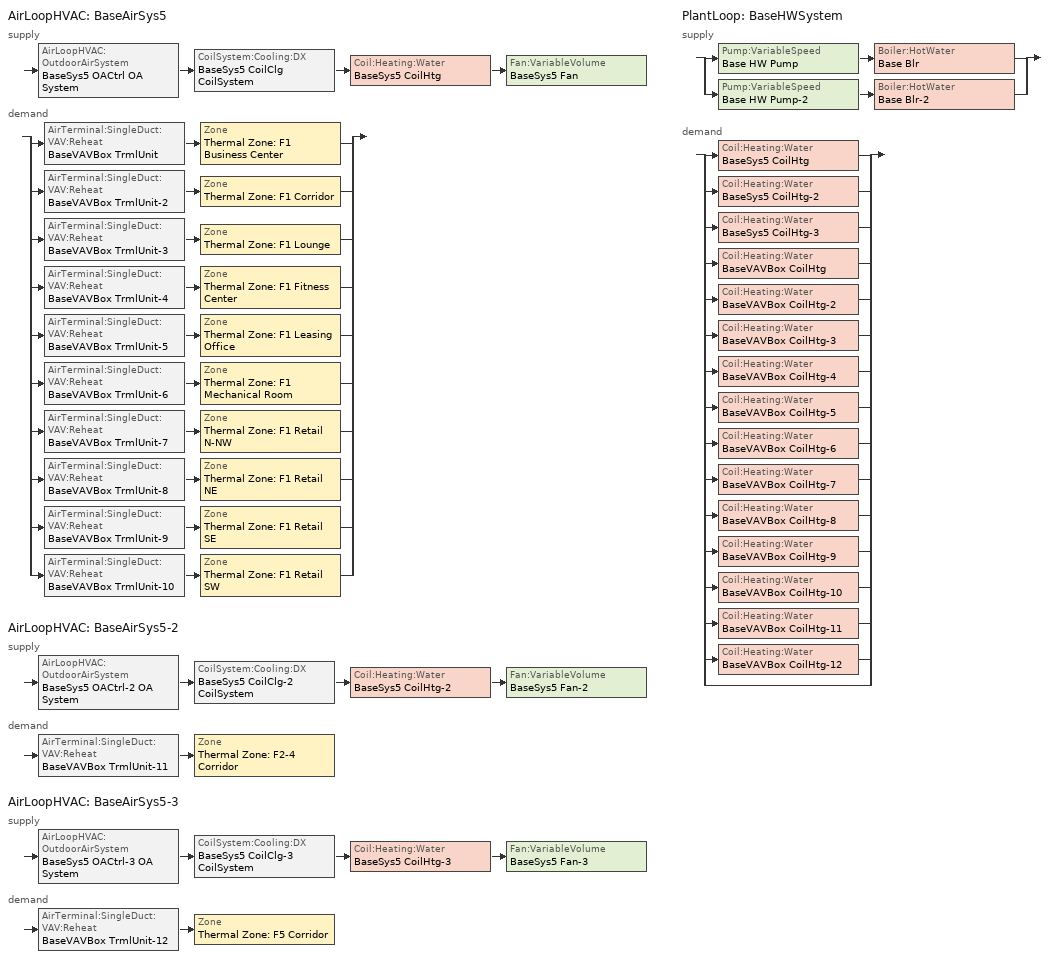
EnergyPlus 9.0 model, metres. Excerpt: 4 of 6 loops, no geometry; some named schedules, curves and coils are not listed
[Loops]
AirLoopHVAC 'BaseAirSys5'
 supply: AirLoopHVAC:OutdoorAirSystem 'BaseSys5 OACtrl OA System' > CoilSystem:Cooling:DX 'BaseSys5 CoilClg CoilSystem' > Coil:Heating:Water 'BaseSys5 CoilHtg' > Fan:VariableVolume 'BaseSys5 Fan'
 demand: split
  | AirTerminal:SingleDuct:VAV:Reheat 'BaseVAVBox TrmlUnit' > Zone 'Thermal Zone: F1 Business Center'
  | AirTerminal:SingleDuct:VAV:Reheat 'BaseVAVBox TrmlUnit-2' > Zone 'Thermal Zone: F1 Corridor'
  | AirTerminal:SingleDuct:VAV:Reheat 'BaseVAVBox TrmlUnit-3' > Zone 'Thermal Zone: F1 Lounge'
  | AirTerminal:SingleDuct:VAV:Reheat 'BaseVAVBox TrmlUnit-4' > Zone 'Thermal Zone: F1 Fitness Center'
  | AirTerminal:SingleDuct:VAV:Reheat 'BaseVAVBox TrmlUnit-5' > Zone 'Thermal Zone: F1 Leasing Office'
  | AirTerminal:SingleDuct:VAV:Reheat 'BaseVAVBox TrmlUnit-6' > Zone 'Thermal Zone: F1 Mechanical Room'
  | AirTerminal:SingleDuct:VAV:Reheat 'BaseVAVBox TrmlUnit-7' > Zone 'Thermal Zone: F1 Retail N-NW'
  | AirTerminal:SingleDuct:VAV:Reheat 'BaseVAVBox TrmlUnit-8' > Zone 'Thermal Zone: F1 Retail NE'
  | AirTerminal:SingleDuct:VAV:Reheat 'BaseVAVBox TrmlUnit-9' > Zone 'Thermal Zone: F1 Retail SE'
  | AirTerminal:SingleDuct:VAV:Reheat 'BaseVAVBox TrmlUnit-10' > Zone 'Thermal Zone: F1 Retail SW'
AirLoopHVAC 'BaseAirSys5-2'
 supply: AirLoopHVAC:OutdoorAirSystem 'BaseSys5 OACtrl-2 OA System' > CoilSystem:Cooling:DX 'BaseSys5 CoilClg-2 CoilSystem' > Coil:Heating:Water 'BaseSys5 CoilHtg-2' > Fan:VariableVolume 'BaseSys5 Fan-2'
 demand: AirTerminal:SingleDuct:VAV:Reheat 'BaseVAVBox TrmlUnit-11' > Zone 'Thermal Zone: F2-4 Corridor'
AirLoopHVAC 'BaseAirSys5-3'
 supply: AirLoopHVAC:OutdoorAirSystem 'BaseSys5 OACtrl-3 OA System' > CoilSystem:Cooling:DX 'BaseSys5 CoilClg-3 CoilSystem' > Coil:Heating:Water 'BaseSys5 CoilHtg-3' > Fan:VariableVolume 'BaseSys5 Fan-3'
 demand: AirTerminal:SingleDuct:VAV:Reheat 'BaseVAVBox TrmlUnit-12' > Zone 'Thermal Zone: F5 Corridor'
PlantLoop 'BaseHWSystem'
 supply: split
  | Pump:VariableSpeed 'Base HW Pump' > Boiler:HotWater 'Base Blr'
  | Pump:VariableSpeed 'Base HW Pump-2' > Boiler:HotWater 'Base Blr-2'
 demand: split
  | Coil:Heating:Water 'BaseSys5 CoilHtg'
  | Coil:Heating:Water 'BaseSys5 CoilHtg-2'
  | Coil:Heating:Water 'BaseSys5 CoilHtg-3'
  | Coil:Heating:Water 'BaseVAVBox CoilHtg'
  | Coil:Heating:Water 'BaseVAVBox CoilHtg-2'
  | Coil:Heating:Water 'BaseVAVBox CoilHtg-3'
  | Coil:Heating:Water 'BaseVAVBox CoilHtg-4'
  | Coil:Heating:Water 'BaseVAVBox CoilHtg-5'
  | Coil:Heating:Water 'BaseVAVBox CoilHtg-6'
  | Coil:Heating:Water 'BaseVAVBox CoilHtg-7'
  | Coil:Heating:Water 'BaseVAVBox CoilHtg-8'
  | Coil:Heating:Water 'BaseVAVBox CoilHtg-9'
  | Coil:Heating:Water 'BaseVAVBox CoilHtg-10'
  | Coil:Heating:Water 'BaseVAVBox CoilHtg-11'
  | Coil:Heating:Water 'BaseVAVBox CoilHtg-12'
  | bypass
[ZoneControl:Thermostat] Control Object Type 1=ThermostatSetpoint:DualSetpoint
Name | Zone or ZoneList | Control Type Schedule | Control Name 1
Thermal Zone: F1 Business Center Thermostat | Thermal Zone: F1 Business Center | Thermal Zone: F1 Business Center Thermostat Schedule | Thermal Zone: F1 Business Center Thermostat
Thermal Zone: F1 Corridor Thermostat | Thermal Zone: F1 Corridor | Thermal Zone: F1 Corridor Thermostat Schedule | Thermal Zone: F1 Corridor Thermostat
Thermal Zone: F1 Fitness Center Thermostat | Thermal Zone: F1 Fitness Center | Thermal Zone: F1 Fitness Center Thermostat Schedule | Thermal Zone: F1 Fitness Center Thermostat
Thermal Zone: F1 Leasing Office Thermostat | Thermal Zone: F1 Leasing Office | Thermal Zone: F1 Leasing Office Thermostat Schedule | Thermal Zone: F1 Leasing Office Thermostat
Thermal Zone: F1 Lounge Thermostat | Thermal Zone: F1 Lounge | Thermal Zone: F1 Lounge Thermostat Schedule | Thermal Zone: F1 Lounge Thermostat
Thermal Zone: F1 Mechanical Room Thermostat | Thermal Zone: F1 Mechanical Room | Thermal Zone: F1 Mechanical Room Thermostat Schedule | Thermal Zone: F1 Mechanical Room Thermostat
Thermal Zone: F1 Retail N-NW Thermostat | Thermal Zone: F1 Retail N-NW | Thermal Zone: F1 Retail N-NW Thermostat Schedule | Thermal Zone: F1 Retail N-NW Thermostat
Thermal Zone: F1 Retail NE Thermostat | Thermal Zone: F1 Retail NE | Thermal Zone: F1 Retail NE Thermostat Schedule | Thermal Zone: F1 Retail NE Thermostat
Thermal Zone: F1 Retail SE Thermostat | Thermal Zone: F1 Retail SE | Thermal Zone: F1 Retail SE Thermostat Schedule | Thermal Zone: F1 Retail SE Thermostat
Thermal Zone: F1 Retail SW Thermostat | Thermal Zone: F1 Retail SW | Thermal Zone: F1 Retail SW Thermostat Schedule | Thermal Zone: F1 Retail SW Thermostat
Thermal Zone: F2-4 Corridor Thermostat | Thermal Zone: F2-4 Corridor | Thermal Zone: F2-4 Corridor Thermostat Schedule | Thermal Zone: F2-4 Corridor Thermostat
Thermal Zone: F5 Corridor Thermostat | Thermal Zone: F5 Corridor | Thermal Zone: F5 Corridor Thermostat Schedule | Thermal Zone: F5 Corridor Thermostat
[ThermostatSetpoint:DualSetpoint]
Name | Heating Setpoint Temperature Schedule | Cooling Setpoint Temperature Schedule
Thermal Zone: F1 Business Center Thermostat; Thermal Zone: F1 Corridor Thermostat; Thermal Zone: F1 Fitness Center Thermostat; Thermal Zone: F1 Leasing Office Thermostat; Thermal Zone: F1 Lounge Thermostat; Thermal Zone: F1 Mechanical Room Thermostat; Thermal Zone: F1 Retail N-NW Thermostat; Thermal Zone: F1 Retail NE Thermostat; Thermal Zone: F1 Retail SE Thermostat; Thermal Zone: F1 Retail SW Thermostat | RetailHtgSetpt | RetailClgSetpt
Thermal Zone: F2-4 Corridor Thermostat; Thermal Zone: F5 Corridor Thermostat | OfficeHtgSetpt | OfficeClgSetpt
[AirTerminal:SingleDuct:VAV:Reheat] Availability Schedule=Always On; Zone Minimum Air Flow Input Method=FixedFlowRate; Constant Minimum Air Flow Fraction=0.3; Maximum Hot Water or Steam Flow Rate {m3/s}=Autosize; Minimum Hot Water or Steam Flow Rate {m3/s}=0; Convergence Tolerance=0.001; Damper Heating Action=Reverse; Maximum Reheat Air Temperature {C}=35
Name | Maximum Air Flow Rate {m3/s} | Fixed Minimum Air Flow Rate {m3/s} | Reheat Coil | Maximum Flow Fraction During Reheat | Design Specification Outdoor Air Object
BaseVAVBox TrmlUnit | 0.20883 | 0.041766 | BaseVAVBox CoilHtg | 0.5 | Thermal Zone: F1 Business Center Design Specification Outdoor Air
BaseVAVBox TrmlUnit-2 | 0.695183 | 0.139036 | BaseVAVBox CoilHtg-2 | 0.499999
BaseVAVBox TrmlUnit-4 | 0.303626 | 0.212376 | BaseVAVBox CoilHtg-4 | 0.699466
BaseVAVBox TrmlUnit-5 | 0.14093 | 0.028186 | BaseVAVBox CoilHtg-5 | 0.5
BaseVAVBox TrmlUnit-3 | 0.54198 | 0.108396 | BaseVAVBox CoilHtg-3 | 0.500001 | Thermal Zone: F1 Lounge Design Specification Outdoor Air
BaseVAVBox TrmlUnit-6 | 0.280185 | 0.0560372 | BaseVAVBox CoilHtg-6 | 0.5
BaseVAVBox TrmlUnit-7 | 1.98414 | 0.706151 | BaseVAVBox CoilHtg-7 | 0.5
BaseVAVBox TrmlUnit-8 | 1.50444 | 0.509703 | BaseVAVBox CoilHtg-8 | 0.500002
BaseVAVBox TrmlUnit-9 | 1.00668 | 0.339802 | BaseVAVBox CoilHtg-9 | 0.5
BaseVAVBox TrmlUnit-10 | 1.501 | 0.522446 | BaseVAVBox CoilHtg-10 | 0.5
BaseVAVBox TrmlUnit-11 | 2.14083 | 0.57023 | BaseVAVBox CoilHtg-11 | 0.500001
BaseVAVBox TrmlUnit-12 | 0.704943 | 0.190077 | BaseVAVBox CoilHtg-12 | 0.500001
[Coil:Heating:Water] Availability Schedule=Always On Discrete; U-Factor Times Area Value {W/K}=Autosize; Maximum Water Flow Rate {m3/s}=Autosize; Performance Input Method=NominalCapacity; Rated Inlet Water Temperature {C}=82.2; Rated Inlet Air Temperature {C}=16.6; Rated Outlet Water Temperature {C}=71.1; Rated Outlet Air Temperature {C}=32.2; Rated Ratio for Air and Water Convection=0.5
Name | Rated Capacity {W}
BaseVAVBox CoilHtg | 2581.72
BaseVAVBox CoilHtg-2 | 13990.7
BaseVAVBox CoilHtg-4 | 4771.87
BaseVAVBox CoilHtg-5 | 2260.67
BaseVAVBox CoilHtg-3 | 5832.73
BaseVAVBox CoilHtg-6 | 2289.34
BaseVAVBox CoilHtg-7 | 23664
BaseVAVBox CoilHtg-8 | 17399.4
BaseVAVBox CoilHtg-9 | 12679.8
BaseVAVBox CoilHtg-10 | 18732.1
BaseVAVBox CoilHtg-11 | 40211.4
BaseVAVBox CoilHtg-12 | 20724.1
BaseSys5 CoilHtg | 53051.7
BaseSys5 CoilHtg-2 | 8849.25
BaseSys5 CoilHtg-3 | 3057.05
[Zone equipment]
Thermal Zone: F1 Business Center: BaseVAVBox TrmlUnit
Thermal Zone: F1 Corridor: BaseVAVBox TrmlUnit-2
Thermal Zone: F1 Fitness Center: BaseVAVBox TrmlUnit-4
Thermal Zone: F1 Leasing Office: BaseVAVBox TrmlUnit-5
Thermal Zone: F1 Lounge: BaseVAVBox TrmlUnit-3
Thermal Zone: F1 Mechanical Room: BaseVAVBox TrmlUnit-6
Thermal Zone: F1 Retail N-NW: BaseVAVBox TrmlUnit-7
Thermal Zone: F1 Retail NE: BaseVAVBox TrmlUnit-8
Thermal Zone: F1 Retail SE: BaseVAVBox TrmlUnit-9
Thermal Zone: F1 Retail SW: BaseVAVBox TrmlUnit-10
Thermal Zone: F2-4 Corridor: BaseVAVBox TrmlUnit-11
Thermal Zone: F5 Corridor: BaseVAVBox TrmlUnit-12
[Sizing:Zone] Zone Cooling Design Supply Air Temperature Input Method=TemperatureDifference; Zone Cooling Design Supply Air Temperature {C}=14; Zone Heating Design Supply Air Temperature Input Method=TemperatureDifference; Zone Heating Design Supply Air Temperature {C}=40; Zone Heating Design Supply Air Temperature Difference {deltaC}=13.8889; Zone Cooling Design Supply Air Humidity Ratio {kgWater/kgDryAir}=0.0085; Zone Heating Design Supply Air Humidity Ratio {kgWater/kgDryAir}=0.008; Zone Heating Sizing Factor=1; Zone Cooling Sizing Factor=1; Cooling Design Air Flow Method=DesignDay; Cooling Design Air Flow Rate {m3/s}=0; Cooling Minimum Air Flow per Zone Floor Area {m3/s-m2}=0; Cooling Minimum Air Flow {m3/s}=0; Cooling Minimum Air Flow Fraction=0; Heating Design Air Flow Method=DesignDayWithLimit; Heating Design Air Flow Rate {m3/s}=0; Heating Maximum Air Flow per Zone Floor Area {m3/s-m2}=0; Heating Maximum Air Flow {m3/s}=0; Heating Maximum Air Flow Fraction=0.5; Account for Dedicated Outdoor Air System=No
Name | Zone Cooling Design Supply Air Temperature Difference {deltaC} | Design Specification Outdoor Air Object | Design Specification Zone Air Distribution Object
Thermal Zone: F1 Business Center | 11.1111 | Thermal Zone: F1 Business Center Design Specification Outdoor Air | Thermal Zone: F1 Business Center Design Spec Zone Air Dist
Thermal Zone: F1 Corridor | 11.1111 | Thermal Zone: F1 Corridor Design Specification Outdoor Air | Thermal Zone: F1 Corridor Design Spec Zone Air Dist
Thermal Zone: F1 Fitness Center | 11.1111 | Thermal Zone: F1 Fitness Center Design Specification Outdoor Air | Thermal Zone: F1 Fitness Center Design Spec Zone Air Dist
Thermal Zone: F1 Leasing Office | 11.1111 | Thermal Zone: F1 Leasing Office Design Specification Outdoor Air | Thermal Zone: F1 Leasing Office Design Spec Zone Air Dist
Thermal Zone: F1 Lounge | 11.1111 | Thermal Zone: F1 Lounge Design Specification Outdoor Air | Thermal Zone: F1 Lounge Design Spec Zone Air Dist
Thermal Zone: F1 Mechanical Room | 8.33333 | Thermal Zone: F1 Mechanical Room Design Specification Outdoor Air | Thermal Zone: F1 Mechanical Room Design Spec Zone Air Dist
Thermal Zone: F1 Retail N-NW | 11.1111 | Thermal Zone: F1 Retail N-NW Design Specification Outdoor Air | Thermal Zone: F1 Retail N-NW Design Spec Zone Air Dist
Thermal Zone: F1 Retail NE | 11.1111 | Thermal Zone: F1 Retail NE Design Specification Outdoor Air | Thermal Zone: F1 Retail NE Design Spec Zone Air Dist
Thermal Zone: F1 Retail SE | 11.1111 | Thermal Zone: F1 Retail SE Design Specification Outdoor Air | Thermal Zone: F1 Retail SE Design Spec Zone Air Dist
Thermal Zone: F1 Retail SW | 11.1111 | Thermal Zone: F1 Retail SW Design Specification Outdoor Air | Thermal Zone: F1 Retail SW Design Spec Zone Air Dist
Thermal Zone: F2-4 Corridor | 11.1111 | Thermal Zone: F2-4 Corridor Design Specification Outdoor Air | Thermal Zone: F2-4 Corridor Design Spec Zone Air Dist
Thermal Zone: F5 Corridor | 11.1111 | Thermal Zone: F5 Corridor Design Specification Outdoor Air | Thermal Zone: F5 Corridor Design Spec Zone Air Dist
[DesignSpecification:ZoneAirDistribution] Zone Air Distribution Effectiveness in Cooling Mode=1; Zone Air Distribution Effectiveness in Heating Mode=1
Thermal Zone: F1 Business Center Design Spec Zone Air Dist; Thermal Zone: F1 Corridor Design Spec Zone Air Dist; Thermal Zone: F1 Fitness Center Design Spec Zone Air Dist; Thermal Zone: F1 Leasing Office Design Spec Zone Air Dist; Thermal Zone: F1 Lounge Design Spec Zone Air Dist; Thermal Zone: F1 Mechanical Room Design Spec Zone Air Dist; Thermal Zone: F1 Retail N-NW Design Spec Zone Air Dist; Thermal Zone: F1 Retail NE Design Spec Zone Air Dist; Thermal Zone: F1 Retail SE Design Spec Zone Air Dist; Thermal Zone: F1 Retail SW Design Spec Zone Air Dist; Thermal Zone: F2-4 Corridor Design Spec Zone Air Dist; Thermal Zone: F5 Corridor Design Spec Zone Air Dist
[Controller:MechanicalVentilation] System Outdoor Air Method=ZoneSum
BaseSys5 OACtrl Mech Vent Controller: Availability Schedule=BaseSys5 OACtrl Schedule; Demand Controlled Ventilation=Yes; Zone Name 1=Thermal Zone: F1 Business Center; Design Specification Outdoor Air Object Name 1=Thermal Zone: F1 Business Center Design Specification Outdoor Air; Design Specification Zone Air Distribution Object Name 1=Thermal Zone: F1 Business Center Design Spec Zone Air Dist; Zone Name 2=Thermal Zone: F1 Corridor; Design Specification Outdoor Air Object Name 2=Thermal Zone: F1 Corridor Design Specification Outdoor Air; Design Specification Zone Air Distribution Object Name 2=Thermal Zone: F1 Corridor Design Spec Zone Air Dist; Zone Name 3=Thermal Zone: F1 Fitness Center; Design Specification Outdoor Air Object Name 3=Thermal Zone: F1 Fitness Center Design Specification Outdoor Air; Design Specification Zone Air Distribution Object Name 3=Thermal Zone: F1 Fitness Center Design Spec Zone Air Dist; Zone Name 4=Thermal Zone: F1 Leasing Office; Design Specification Outdoor Air Object Name 4=Thermal Zone: F1 Leasing Office Design Specification Outdoor Air; Design Specification Zone Air Distribution Object Name 4=Thermal Zone: F1 Leasing Office Design Spec Zone Air Dist; Zone Name 5=Thermal Zone: F1 Lounge; Design Specification Outdoor Air Object Name 5=Thermal Zone: F1 Lounge Design Specification Outdoor Air; Design Specification Zone Air Distribution Object Name 5=Thermal Zone: F1 Lounge Design Spec Zone Air Dist; Zone Name 6=Thermal Zone: F1 Mechanical Room; Design Specification Outdoor Air Object Name 6=Thermal Zone: F1 Mechanical Room Design Specification Outdoor Air; Design Specification Zone Air Distribution Object Name 6=Thermal Zone: F1 Mechanical Room Design Spec Zone Air Dist; Zone Name 7=Thermal Zone: F1 Retail N-NW; Design Specification Outdoor Air Object Name 7=Thermal Zone: F1 Retail N-NW Design Specification Outdoor Air; Design Specification Zone Air Distribution Object Name 7=Thermal Zone: F1 Retail N-NW Design Spec Zone Air Dist; Zone Name 8=Thermal Zone: F1 Retail NE; Design Specification Outdoor Air Object Name 8=Thermal Zone: F1 Retail NE Design Specification Outdoor Air; Design Specification Zone Air Distribution Object Name 8=Thermal Zone: F1 Retail NE Design Spec Zone Air Dist; Zone Name 9=Thermal Zone: F1 Retail SE; Design Specification Outdoor Air Object Name 9=Thermal Zone: F1 Retail SE Design Specification Outdoor Air; Design Specification Zone Air Distribution Object Name 9=Thermal Zone: F1 Retail SE Design Spec Zone Air Dist; Zone Name 10=Thermal Zone: F1 Retail SW; Design Specification Outdoor Air Object Name 10=Thermal Zone: F1 Retail SW Design Specification Outdoor Air; Design Specification Zone Air Distribution Object Name 10=Thermal Zone: F1 Retail SW Design Spec Zone Air Dist
BaseSys5 OACtrl-2 Mech Vent Controller: Availability Schedule=BaseSys5 OACtrl-2 Schedule; Demand Controlled Ventilation=No; Zone Name 1=Thermal Zone: F2-4 Corridor; Design Specification Outdoor Air Object Name 1=Thermal Zone: F2-4 Corridor Design Specification Outdoor Air; Design Specification Zone Air Distribution Object Name 1=Thermal Zone: F2-4 Corridor Design Spec Zone Air Dist
BaseSys5 OACtrl-3 Mech Vent Controller: Availability Schedule=BaseSys5 OACtrl-3 Schedule; Demand Controlled Ventilation=No; Zone Name 1=Thermal Zone: F5 Corridor; Design Specification Outdoor Air Object Name 1=Thermal Zone: F5 Corridor Design Specification Outdoor Air; Design Specification Zone Air Distribution Object Name 1=Thermal Zone: F5 Corridor Design Spec Zone Air Dist
[DesignSpecification:OutdoorAir] Outdoor Air Method=Maximum; Outdoor Air Flow per Zone {m3/s}=0; Outdoor Air Flow Air Changes per Hour {1/hr}=0
Name | Outdoor Air Flow per Person {m3/s-person} | Outdoor Air Flow per Zone Floor Area {m3/s-m2}
Thermal Zone: F1 Business Center Design Specification Outdoor Air; Thermal Zone: F1 Lounge Design Specification Outdoor Air | 0.00707888 | 0.000762
Thermal Zone: F1 Corridor Design Specification Outdoor Air | 0 | 0.000732236
Thermal Zone: F1 Fitness Center Design Specification Outdoor Air | 0 | 0.00254
Thermal Zone: F1 Leasing Office Design Specification Outdoor Air; Thermal Zone: F1 Mechanical Room Design Specification Outdoor Air | 0 | 0.000762
Thermal Zone: F1 Retail N-NW Design Specification Outdoor Air; Thermal Zone: F1 Retail NE Design Specification Outdoor Air; Thermal Zone: F1 Retail SE Design Specification Outdoor Air; Thermal Zone: F1 Retail SW Design Specification Outdoor Air | 0 | 0.00127
Thermal Zone: F2-4 Corridor Design Specification Outdoor Air; Thermal Zone: F5 Corridor Design Specification Outdoor Air | 0 | 0.000741294
[Fan:ZoneExhaust] Flow Fraction Schedule=On; System Availability Manager Coupling Mode=Decoupled
Name | Availability Schedule | Fan Total Efficiency | Pressure Rise {Pa} | Maximum Flow Rate {m3/s} | Balanced Exhaust Fraction Schedule
Thermal Zone: F2-4 1-Bed Core East BaseExhFan; Thermal Zone: F2-4 1-Bed Core West BaseExhFan | ResidentialLivingHVACAvail | 0.55575 | 824.696 | 0.10364 | Off
Thermal Zone: F2-4 1-Bed Core N BaseExhFan; Thermal Zone: F5 2-Bed Core NE-NW BaseExhFan | ResidentialLivingHVACAvail | 0.55575 | 824.696 | 0.0518198 | Off
Thermal Zone: F2-4 1-Bed North BaseExhFan | ResidentialLivingHVACAvail | 0.55575 | 824.696 | 0.264196 | Off
Thermal Zone: F2-4 2-Bed Core NE-NW BaseExhFan | ResidentialLivingHVACAvail | 0.55575 | 824.696 | 0.155459 | Off
Thermal Zone: F2-4 2-Bed East BaseExhFan; Thermal Zone: F2-4 2-Bed West BaseExhFan | ResidentialLivingHVACAvail | 0.55575 | 824.696 | 0.233189 | Off
Thermal Zone: F2-4 3-Bed NE BaseExhFan; Thermal Zone: F2-4 3-Bed NW BaseExhFan | ResidentialLivingHVACAvail | 0.55575 | 824.696 | 0.102365 | Off
Thermal Zone: F2-4 Studio SE BaseExhFan; Thermal Zone: F2-4 Studio SW BaseExhFan | ResidentialLivingHVACAvail | 0.55575 | 824.696 | 0.0441743 | Off
Thermal Zone: F5 1-Bed Core East BaseExhFan; Thermal Zone: F5 1-Bed Core West BaseExhFan | ResidentialLivingHVACAvail | 0.55575 | 824.696 | 0.0345466 | Off
Thermal Zone: F5 1-Bed Core N BaseExhFan | ResidentialLivingHVACAvail | 0.55575 | 824.696 | 0.0172733 | Off
Thermal Zone: F5 1-Bed North BaseExhFan | ResidentialLivingHVACAvail | 0.55575 | 824.696 | 0.0880654 | Off
Thermal Zone: F5 2-Bed East BaseExhFan; Thermal Zone: F5 2-Bed West BaseExhFan | ResidentialLivingHVACAvail | 0.55575 | 824.696 | 0.0777297 | Off
Thermal Zone: F5 3-Bed NE BaseExhFan; Thermal Zone: F5 3-Bed NW BaseExhFan | ResidentialLivingHVACAvail | 0.55575 | 824.696 | 0.0341218 | Off
Thermal Zone: F5 Studio SE BaseExhFan; Thermal Zone: F5 Studio SW BaseExhFan | ResidentialLivingHVACAvail | 0.55575 | 824.696 | 0.0147248 | Off
Thermal Zone: Parking Garage PropExhFan | ParkingHVACAvail | 0.6045 | 241.437 | 9.8755 | On
[ZoneHVAC:PackagedTerminalAirConditioner] Availability Schedule=AllOnHVACAvail; Cooling Outdoor Air Flow Rate {m3/s}=0; Heating Outdoor Air Flow Rate {m3/s}=0; No Load Outdoor Air Flow Rate {m3/s}=0; Fan Placement=DrawThrough; Supply Air Fan Operating Mode Schedule=CyclingHVACAvail
Name | Cooling Supply Air Flow Rate {m3/s} | Heating Supply Air Flow Rate {m3/s} | No Load Supply Air Flow Rate {m3/s} | Supply Air Fan | Heating Coil | Cooling Coil
BaseZnSys1-3 | 1.22595 | 1.22595 | 1.22595 | BaseSys1 Fan-3 | BaseSys1 CoilHtg-3 | BaseSys1 CoilClg-3
BaseZnSys1 | 0.494214 | 0.494214 | 0.494214 | BaseSys1 Fan | BaseSys1 CoilHtg | BaseSys1 CoilClg
BaseZnSys1-2 | 1.01609 | 1.01609 | 1.01609 | BaseSys1 Fan-2 | BaseSys1 CoilHtg-2 | BaseSys1 CoilClg-2
BaseZnSys1-4 | 1.90357 | 1.90357 | 1.90357 | BaseSys1 Fan-4 | BaseSys1 CoilHtg-4 | BaseSys1 CoilClg-4
BaseZnSys1-5 | 0.97115 | 0.97115 | 0.97115 | BaseSys1 Fan-5 | BaseSys1 CoilHtg-5 | BaseSys1 CoilClg-5
BaseZnSys1-6 | 2.2895 | 2.2895 | 2.2895 | BaseSys1 Fan-6 | BaseSys1 CoilHtg-6 | BaseSys1 CoilClg-6
BaseZnSys1-7 | 2.75992 | 2.75992 | 2.75992 | BaseSys1 Fan-7 | BaseSys1 CoilHtg-7 | BaseSys1 CoilClg-7
BaseZnSys1-8 | 1.0234 | 1.0234 | 1.0234 | BaseSys1 Fan-8 | BaseSys1 CoilHtg-8 | BaseSys1 CoilClg-8
BaseZnSys1-9 | 1.25077 | 1.25077 | 1.25077 | BaseSys1 Fan-9 | BaseSys1 CoilHtg-9 | BaseSys1 CoilClg-9
BaseZnSys1-10 | 0.664799 | 0.664799 | 0.664799 | BaseSys1 Fan-10 | BaseSys1 CoilHtg-10 | BaseSys1 CoilClg-10
BaseZnSys1-11 | 0.620002 | 0.620002 | 0.620002 | BaseSys1 Fan-11 | BaseSys1 CoilHtg-11 | BaseSys1 CoilClg-11
BaseZnSys1-14 | 0.501822 | 0.501822 | 0.501822 | BaseSys1 Fan-14 | BaseSys1 CoilHtg-14 | BaseSys1 CoilClg-14
BaseZnSys1-12 | 0.200298 | 0.200298 | 0.200298 | BaseSys1 Fan-12 | BaseSys1 CoilHtg-12 | BaseSys1 CoilClg-12
BaseZnSys1-13 | 0.396222 | 0.396222 | 0.396222 | BaseSys1 Fan-13 | BaseSys1 CoilHtg-13 | BaseSys1 CoilClg-13
BaseZnSys1-15 | 0.859379 | 0.859379 | 0.859379 | BaseSys1 Fan-15 | BaseSys1 CoilHtg-15 | BaseSys1 CoilClg-15
BaseZnSys1-16 | 0.439299 | 0.439299 | 0.439299 | BaseSys1 Fan-16 | BaseSys1 CoilHtg-16 | BaseSys1 CoilClg-16
BaseZnSys1-17 | 0.865415 | 0.865415 | 0.865415 | BaseSys1 Fan-17 | BaseSys1 CoilHtg-17 | BaseSys1 CoilClg-17
BaseZnSys1-18 | 1.0886 | 1.0886 | 1.0886 | BaseSys1 Fan-18 | BaseSys1 CoilHtg-18 | BaseSys1 CoilClg-18
BaseZnSys1-19 | 0.386457 | 0.386457 | 0.386457 | BaseSys1 Fan-19 | BaseSys1 CoilHtg-19 | BaseSys1 CoilClg-19
BaseZnSys1-20 | 0.491585 | 0.491585 | 0.491585 | BaseSys1 Fan-20 | BaseSys1 CoilHtg-20 | BaseSys1 CoilClg-20
BaseZnSys1-21 | 0.24509 | 0.24509 | 0.24509 | BaseSys1 Fan-21 | BaseSys1 CoilHtg-21 | BaseSys1 CoilClg-21
BaseZnSys1-22 | 0.229807 | 0.229807 | 0.229807 | BaseSys1 Fan-22 | BaseSys1 CoilHtg-22 | BaseSys1 CoilClg-22
[Fan:OnOff]
BaseSys1 Fan-3: Availability Schedule=Always On; Fan Total Efficiency=0.4275; Pressure Rise {Pa}=317.19; Maximum Flow Rate {m3/s}=1.22595; Motor Efficiency=0.855; Motor In Airstream Fraction=1; Fan Power Ratio Function of Speed Ratio Curve=Fan On Off Power Curve 2; Fan Efficiency Ratio Function of Speed Ratio Curve=Fan On Off Efficiency Curve 2
[AirLoopHVAC]
Name | Design Supply Air Flow Rate {m3/s}
BaseAirSys5 | 9.36613
BaseAirSys5-2 | 2.44505
BaseAirSys5-3 | 0.774815
[Sizing:System] Type of Load to Size On=Sensible; Design Outdoor Air Flow Rate {m3/s}=Autosize; Preheat Design Temperature {C}=5.68434e-14; Preheat Design Humidity Ratio {kgWater/kgDryAir}=0; Precool Design Temperature {C}=5.68434e-14; Precool Design Humidity Ratio {kgWater/kgDryAir}=0; Central Cooling Design Supply Air Temperature {C}=12.7778; Central Heating Design Supply Air Temperature {C}=15.5556; Type of Zone Sum to Use=Coincident; 100% Outdoor Air in Cooling=No; 100% Outdoor Air in Heating=No; Central Cooling Design Supply Air Humidity Ratio {kgWater/kgDryAir}=0.0085; Central Heating Design Supply Air Humidity Ratio {kgWater/kgDryAir}=0.008; Cooling Supply Air Flow Rate Method=DesignDay; Cooling Supply Air Flow Rate {m3/s}=0; Cooling Supply Air Flow Rate Per Floor Area {m3/s-m2}=0.00996765; Cooling Fraction of Autosized Cooling Supply Air Flow Rate=1; Cooling Supply Air Flow Rate Per Unit Cooling Capacity {m3/s-W}=3.94755e-05; Heating Supply Air Flow Rate Method=DesignDay; Heating Supply Air Flow Rate {m3/s}=0; Heating Supply Air Flow Rate Per Floor Area {m3/s-m2}=0.00996765; Heating Fraction of Autosized Heating Supply Air Flow Rate=1; Heating Fraction of Autosized Cooling Supply Air Flow Rate=1; Heating Supply Air Flow Rate Per Unit Heating Capacity {m3/s-W}=3.15882e-05; System Outdoor Air Method=ZoneSum; Zone Maximum Outdoor Air Fraction=1; Cooling Design Capacity Method=CoolingDesignCapacity; Cooling Design Capacity {W}=Autosize; Cooling Design Capacity Per Floor Area {W/m2}=234.7; Fraction of Autosized Cooling Design Capacity=1; Heating Design Capacity Method=HeatingDesignCapacity; Heating Design Capacity {W}=Autosize; Heating Design Capacity Per Floor Area {W/m2}=157; Fraction of Autosized Heating Design Capacity=1; Central Cooling Capacity Control Method=OnOff
Name | Central Heating Maximum System Air Flow Ratio
BaseAirSys5 | 0.507416
BaseAirSys5-2; BaseAirSys5-3 | 0.5
[Controller:WaterCoil] Control Variable=Temperature; Action=Normal; Actuator Variable=Flow; Controller Convergence Tolerance {deltaC}=0.1; Minimum Actuated Flow {m3/s}=0
Name | Maximum Actuated Flow {m3/s}
Controller Water Coil 1 | 0.00142926
Controller Water Coil 2 | 0.000238406
Controller Water Coil 3 | 8.23595e-05
[Controller:OutdoorAir] Minimum Outdoor Air Flow Rate {m3/s}=0; Maximum Outdoor Air Flow Rate {m3/s}=Autosize; Economizer Control Type=DifferentialDryBulb; Economizer Control Action Type=ModulateFlow; Economizer Maximum Limit Enthalpy {J/kg}=64000; Lockout Type=NoLockout; Minimum Limit Type=FixedMinimum; High Humidity Control=No; Control High Indoor Humidity Based on Outdoor Humidity Ratio=Yes; Heat Recovery Bypass Control Type=BypassWhenWithinEconomizerLimits
Name | Minimum Outdoor Air Schedule | Maximum Fraction of Outdoor Air Schedule | Mechanical Ventilation Controller
BaseSys5 OACtrl | BaseSys5 OACtrl Schedule | BaseSys5 OACtrl Max OA Schedule | BaseSys5 OACtrl Mech Vent Controller
BaseSys5 OACtrl-2 | BaseSys5 OACtrl-2 Schedule | BaseSys5 OACtrl-2 Max OA Schedule | BaseSys5 OACtrl-2 Mech Vent Controller
BaseSys5 OACtrl-3 | BaseSys5 OACtrl-3 Schedule | BaseSys5 OACtrl-3 Max OA Schedule | BaseSys5 OACtrl-3 Mech Vent Controller
[SetpointManager:MixedAir] Control Variable=Temperature
Name | Setpoint Node or NodeList
BaseSys5 OACtrl OA System Mixed Air Node OS Default SPM | BaseSys5 OACtrl OA System Mixed Air Node
BaseSys5 CoilClg Outlet Node OS Default SPM | BaseSys5 CoilClg Outlet Node
BaseSys5 CoilHtg Air Outlet Node OS Default SPM | BaseSys5 CoilHtg Air Outlet Node
BaseSys5 OACtrl-2 OA System Mixed Air Node OS Default SPM | BaseSys5 OACtrl-2 OA System Mixed Air Node
BaseSys5 CoilClg-2 Outlet Node OS Default SPM | BaseSys5 CoilClg-2 Outlet Node
BaseSys5 CoilHtg-2 Air Outlet Node OS Default SPM | BaseSys5 CoilHtg-2 Air Outlet Node
BaseSys5 OACtrl-3 OA System Mixed Air Node OS Default SPM | BaseSys5 OACtrl-3 OA System Mixed Air Node
BaseSys5 CoilClg-3 Outlet Node OS Default SPM | BaseSys5 CoilClg-3 Outlet Node
BaseSys5 CoilHtg-3 Air Outlet Node OS Default SPM | BaseSys5 CoilHtg-3 Air Outlet Node
[CoilSystem:Cooling:DX] Availability Schedule=Always On
Name | Cooling Coil
BaseSys5 CoilClg CoilSystem | BaseSys5 CoilClg
BaseSys5 CoilClg-2 CoilSystem | BaseSys5 CoilClg-2
BaseSys5 CoilClg-3 CoilSystem | BaseSys5 CoilClg-3
[Coil:Cooling:DX:TwoSpeed] Availability Schedule=Always On; High Speed Rated Sensible Heat Ratio=Autosize; Total Cooling Capacity Function of Temperature Curve=CoilClgDXQRatio_fTwbToadbSI; Total Cooling Capacity Function of Flow Fraction Curve=CoilClgDXDblQRatio_fCFMRatio; Energy Input Ratio Function of Flow Fraction Curve=CoilClgDXDblEIRRatio_fCFMRatio; Low Speed Gross Rated Sensible Heat Ratio=Autosize; Condenser Type=AirCooled; High Speed Evaporative Condenser Effectiveness=0; High Speed Evaporative Condenser Air Flow Rate {m3/s}=Autosize; High Speed Evaporative Condenser Pump Rated Power Consumption {W}=Autosize; Low Speed Evaporative Condenser Effectiveness=0; Low Speed Evaporative Condenser Air Flow Rate {m3/s}=Autosize; Low Speed Evaporative Condenser Pump Rated Power Consumption {W}=Autosize; Basin Heater Capacity {W/K}=0; Basin Heater Setpoint Temperature {C}=10
Name | High Speed Gross Rated Total Cooling Capacity {W} | High Speed Gross Rated Cooling COP {W/W} | High Speed Rated Air Flow Rate {m3/s} | Energy Input Ratio Function of Temperature Curve | Part Load Fraction Correlation Curve | Low Speed Gross Rated Total Cooling Capacity {W} | Low Speed Gross Rated Cooling COP {W/W} | Low Speed Rated Air Flow Rate {m3/s} | Low Speed Total Cooling Capacity Function of Temperature Curve | Low Speed Energy Input Ratio Function of Temperature Curve
BaseSys5 CoilClg | 249265 | 3.30321 | 9.36613 | CoilClgDXEIRRatio_fTwbToadbSI | CoilClgDXEIRRatio_fQFrac | 124633 | 3.30321 | 4.68306 | CoilClgDXQRatio_fTwbToadbSI 1 | CoilClgDXEIRRatio_fTwbToadbSI 1
BaseSys5 CoilClg-2 | 62391.9 | 3.90941 | 2.44505 | CoilClgDXEIRRatio_fTwbToadbSI | CoilClgDXEIRRatio_fQFrac | 31196 | 3.90941 | 1.22252 | CoilClgDXQRatio_fTwbToadbSI 2 | CoilClgDXEIRRatio_fTwbToadbSI 2
BaseSys5 CoilClg-3 | 18783 | 3.84759 | 0.774815 | CoilClgDXStdSEER13EIR_fTwbToadbSI | CoilClgDXSEEREIRRatio_fQFrac | 9391.48 | 3.84759 | 0.387407 | CoilClgDXQRatio_fTwbToadbSI 3 | CoilClgDXStdSEER13EIR_fTwbToadbSI 1
[Fan:VariableVolume] Pressure Rise {Pa}=1335.61; Fan Power Minimum Flow Rate Input Method=FixedFlowRate; Fan Power Minimum Flow Fraction=0; Motor In Airstream Fraction=1; Fan Power Coefficient 1=0.04076; Fan Power Coefficient 2=0.088045; Fan Power Coefficient 3=-0.072926; Fan Power Coefficient 4=0.94374; Fan Power Coefficient 5=0
Name | Availability Schedule | Fan Total Efficiency | Maximum Flow Rate {m3/s} | Fan Power Minimum Air Flow Rate {m3/s} | Motor Efficiency
BaseSys5 Fan | RetailHVACAvail | 0.6084 | 9.36613 | 2.6639 | 0.936
BaseSys5 Fan-2 | OfficeHVACAvail | 0.58175 | 2.44505 | 0.57023 | 0.895
BaseSys5 Fan-3 | OfficeHVACAvail | 0.58175 | 0.774815 | 0.190077 | 0.895
[SetpointManager:Warmest] Control Variable=Temperature; Minimum Setpoint Temperature {C}=12.7778; Maximum Setpoint Temperature {C}=15.5556; Strategy=MaximumTemperature
Name | HVAC Air Loop | Setpoint Node or NodeList
Setpoint Manager Warmest 1 | BaseAirSys5 | BaseSys5 Fan Outlet Node
Setpoint Manager Warmest 2 | BaseAirSys5-2 | BaseSys5 Fan-2 Outlet Node
Setpoint Manager Warmest 3 | BaseAirSys5-3 | BaseSys5 Fan-3 Outlet Node
[PlantLoop]
BaseHWSystem: Fluid Type=Water; Plant Equipment Operation Scheme=BaseHWSystem Operation Schemes; Maximum Loop Temperature {C}=100; Minimum Loop Temperature {C}=0; Maximum Loop Flow Rate {m3/s}=0.00248037; Minimum Loop Flow Rate {m3/s}=0; Plant Loop Volume {m3}=Autocalculate; Load Distribution Scheme=Optimal; Plant Loop Demand Calculation Scheme=SingleSetpoint
[Sizing:Plant]
BaseHWSystem: Loop Type=Heating; Design Loop Exit Temperature {C}=82.2222; Loop Design Temperature Difference {deltaC}=22.2222; Sizing Option=NonCoincident; Zone Timesteps in Averaging Window=1; Coincident Sizing Factor Mode=None
[Pump:VariableSpeed] Design Maximum Flow Rate {m3/s}=0.00124018; Design Pump Head {Pa}=180527; Design Power Consumption {W}=373.489; Motor Efficiency=0.855; Fraction of Motor Inefficiencies to Fluid Stream=0; Coefficient 1 of the Part Load Performance Curve=0.0273; Coefficient 2 of the Part Load Performance Curve=-0.1317; Coefficient 3 of the Part Load Performance Curve=0.6642; Coefficient 4 of the Part Load Performance Curve=0.4445; Design Minimum Flow Rate {m3/s}=0; Pump Control Type=Intermittent; Skin Loss Radiative Fraction=0.5; Design Power Sizing Method=PowerPerFlowPerPressure; Design Electric Power per Unit Flow Rate {W/(m3/s)}=348701.1; Design Shaft Power per Unit Flow Rate per Unit Head=1.28205; Design Minimum Flow Rate Fraction=0
Base HW Pump; Base HW Pump-2
[Boiler:HotWater] Fuel Type=NaturalGas; Nominal Capacity {W}=115263; Nominal Thermal Efficiency=0.8; Efficiency Curve Temperature Evaluation Variable=LeavingBoiler; Normalized Boiler Efficiency Curve=BlrHWBlrFIRRatio_fQRatioSI; Design Water Flow Rate {m3/s}=0.00124087; Minimum Part Load Ratio=0; Maximum Part Load Ratio=1; Optimum Part Load Ratio=1; Water Outlet Upper Temperature Limit {C}=99; Boiler Flow Mode=LeavingSetpointModulated; Parasitic Electric Load {W}=34.3945; Sizing Factor=1
Base Blr; Base Blr-2
[PlantEquipmentOperationSchemes]
BaseHWSystem Operation Schemes: Control Scheme Object Type 1=PlantEquipmentOperation:HeatingLoad; Control Scheme Name 1=BaseHWSystem Heating Operation Scheme; Control Scheme Schedule Name 1=Always On Discrete
[PlantEquipmentOperation:HeatingLoad]
BaseHWSystem Heating Operation Scheme: Load Range Lower Limit 1 {W}=0; Load Range Upper Limit 1 {W}=1000000000; Range Equipment List Name 1=BaseHWSystem Heating Equipment List
[PlantEquipmentList]
BaseHWSystem Heating Equipment List: Boiler:HotWater, Base Blr, Boiler:HotWater, Base Blr-2
[SetpointManager:Scheduled]
Setpoint Manager Scheduled 1: Control Variable=Temperature; Schedule=BaseHWSystem Supply Temp Schedule; Setpoint Node or NodeList=BaseHWSystem Supply Mixer Outlet Node
[Schedule:Year]
RetailHtgSetpt: RetailHtgSetptWk, 1, 1, 12, 31
RetailClgSetpt: RetailClgSetptWk, 1, 1, 12, 31
Always On: Always On Week Rule - Jan1-Dec31, 1, 1, 12, 31
BaseSys5 OACtrl Schedule: BaseSys5 OACtrl Schedule Week 1, 1, 1, 12, 31
OfficeHtgSetpt: OfficeHtgSetptWk, 1, 1, 12, 31
OfficeClgSetpt: OfficeClgSetptWk, 1, 1, 12, 31
BaseSys5 OACtrl-2 Schedule: BaseSys5 OACtrl-2 Schedule Week 1, 1, 1, 12, 31
BaseSys5 OACtrl-3 Schedule: BaseSys5 OACtrl-3 Schedule Week 1, 1, 1, 12, 31
OfficeHVACAvail: OfficeHVACAvailWk, 1, 1, 12, 31
RetailHVACAvail: RetailHVACAvailWk, 1, 1, 12, 31
BaseHWSystem Supply Temp Schedule: BaseHWSystem Supply Temp Schedule Week Rule - Jan1-Dec31, 1, 1, 12, 31
BaseSys5 OACtrl Max OA Schedule: BaseSys5 OACtrl Max OA Schedule Week Rule - Jan1-Dec31, 1, 1, 12, 31
BaseSys5 OACtrl-2 Max OA Schedule: BaseSys5 OACtrl-2 Max OA Schedule Week Rule - Jan1-Dec31, 1, 1, 12, 31
BaseSys5 OACtrl-3 Max OA Schedule: BaseSys5 OACtrl-3 Max OA Schedule Week Rule - Jan1-Dec31, 1, 1, 12, 31
[Schedule:Week:Daily]
RetailHtgSetptWk: RetailHtgSetptSun, RetailHtgSetptWD, RetailHtgSetptWD, RetailHtgSetptWD, RetailHtgSetptWD, RetailHtgSetptWD, RetailHtgSetptSat, RetailHtgSetptSun, RetailHtgSetptWD, RetailHtgSetptWD, RetailHtgSetptSun, RetailHtgSetptSun
RetailClgSetptWk: RetailClgSetptSun, RetailClgSetptWD, RetailClgSetptWD, RetailClgSetptWD, RetailClgSetptWD, RetailClgSetptWD, RetailClgSetptSat, RetailClgSetptSun, RetailClgSetptWD, RetailClgSetptWD, RetailClgSetptSun, RetailClgSetptSun
Always On Week Rule - Jan1-Dec31: Schedule Day 2, Schedule Day 2, Schedule Day 2, Schedule Day 2, Schedule Day 2, Schedule Day 2, Schedule Day 2, Schedule Day 2, Schedule Day 2, Schedule Day 2, Schedule Day 2, Schedule Day 2
BaseSys5 OACtrl Schedule Week 1: BaseSys5 OACtrl Schedule Week 1 Sunday, BaseSys5 OACtrl Schedule Week 1 Monday, BaseSys5 OACtrl Schedule Week 1 Tuesday, BaseSys5 OACtrl Schedule Week 1 Wednesday, BaseSys5 OACtrl Schedule Week 1 Thursday, BaseSys5 OACtrl Schedule Week 1 Friday, BaseSys5 OACtrl Schedule Week 1 Saturday, BaseSys5 OACtrl Schedule Week 1 Holiday, BaseSys5 OACtrl Schedule Week 1 Summer, BaseSys5 OACtrl Schedule Week 1 Winter, BaseSys5 OACtrl Schedule Week 1 Custom 1, BaseSys5 OACtrl Schedule Week 1 Custom 2
OfficeHtgSetptWk: OfficeHtgSetptSun, OfficeHtgSetptWD, OfficeHtgSetptWD, OfficeHtgSetptWD, OfficeHtgSetptWD, OfficeHtgSetptWD, OfficeHtgSetptSat, OfficeHtgSetptSun, OfficeHtgSetptWD, OfficeHtgSetptWD, OfficeHtgSetptSun, OfficeHtgSetptSun
OfficeClgSetptWk: OfficeClgSetptSun, OfficeClgSetptWD, OfficeClgSetptWD, OfficeClgSetptWD, OfficeClgSetptWD, OfficeClgSetptWD, OfficeClgSetptSat, OfficeClgSetptSun, OfficeClgSetptWD, OfficeClgSetptWD, OfficeClgSetptSun, OfficeClgSetptSun
BaseSys5 OACtrl-2 Schedule Week 1: BaseSys5 OACtrl-2 Schedule Week 1 Sunday, BaseSys5 OACtrl-2 Schedule Week 1 Monday, BaseSys5 OACtrl-2 Schedule Week 1 Tuesday, BaseSys5 OACtrl-2 Schedule Week 1 Wednesday, BaseSys5 OACtrl-2 Schedule Week 1 Thursday, BaseSys5 OACtrl-2 Schedule Week 1 Friday, BaseSys5 OACtrl-2 Schedule Week 1 Saturday, BaseSys5 OACtrl-2 Schedule Week 1 Holiday, BaseSys5 OACtrl-2 Schedule Week 1 Summer, BaseSys5 OACtrl-2 Schedule Week 1 Winter, BaseSys5 OACtrl-2 Schedule Week 1 Custom 1, BaseSys5 OACtrl-2 Schedule Week 1 Custom 2
BaseSys5 OACtrl-3 Schedule Week 1: BaseSys5 OACtrl-3 Schedule Week 1 Sunday, BaseSys5 OACtrl-3 Schedule Week 1 Monday, BaseSys5 OACtrl-3 Schedule Week 1 Tuesday, BaseSys5 OACtrl-3 Schedule Week 1 Wednesday, BaseSys5 OACtrl-3 Schedule Week 1 Thursday, BaseSys5 OACtrl-3 Schedule Week 1 Friday, BaseSys5 OACtrl-3 Schedule Week 1 Saturday, BaseSys5 OACtrl-3 Schedule Week 1 Holiday, BaseSys5 OACtrl-3 Schedule Week 1 Summer, BaseSys5 OACtrl-3 Schedule Week 1 Winter, BaseSys5 OACtrl-3 Schedule Week 1 Custom 1, BaseSys5 OACtrl-3 Schedule Week 1 Custom 2
OfficeHVACAvailWk: OfficeHVACAvailSun, OfficeHVACAvailWD, OfficeHVACAvailWD, OfficeHVACAvailWD, OfficeHVACAvailWD, OfficeHVACAvailWD, OfficeHVACAvailSat, OfficeHVACAvailSun, AllOnHVACAvailDay, AllOnHVACAvailDay, OfficeHVACAvailSun, OfficeHVACAvailSun
RetailHVACAvailWk: RetailHVACAvailSun, RetailHVACAvailWD, RetailHVACAvailWD, RetailHVACAvailWD, RetailHVACAvailWD, RetailHVACAvailWD, RetailHVACAvailSat, RetailHVACAvailSun, AllOnHVACAvailDay, AllOnHVACAvailDay, RetailHVACAvailSun, RetailHVACAvailSun
BaseHWSystem Supply Temp Schedule Week Rule - Jan1-Dec31: Schedule Day 1, Schedule Day 1, Schedule Day 1, Schedule Day 1, Schedule Day 1, Schedule Day 1, Schedule Day 1, Schedule Day 1, Schedule Day 1, Schedule Day 1, Schedule Day 1, Schedule Day 1
BaseSys5 OACtrl Max OA Schedule Week Rule - Jan1-Dec31: Schedule Day 3, Schedule Day 3, Schedule Day 3, Schedule Day 3, Schedule Day 3, Schedule Day 3, Schedule Day 3, Schedule Day 3, Schedule Day 3, Schedule Day 3, Schedule Day 3, Schedule Day 3
BaseSys5 OACtrl-2 Max OA Schedule Week Rule - Jan1-Dec31: Schedule Day 4, Schedule Day 4, Schedule Day 4, Schedule Day 4, Schedule Day 4, Schedule Day 4, Schedule Day 4, Schedule Day 4, Schedule Day 4, Schedule Day 4, Schedule Day 4, Schedule Day 4
BaseSys5 OACtrl-3 Max OA Schedule Week Rule - Jan1-Dec31: Schedule Day 5, Schedule Day 5, Schedule Day 5, Schedule Day 5, Schedule Day 5, Schedule Day 5, Schedule Day 5, Schedule Day 5, Schedule Day 5, Schedule Day 5, Schedule Day 5, Schedule Day 5
[Schedule:Day:Interval]
RetailHtgSetptSun: No, 01:00, 15.5556, 02:00, 15.5556, 03:00, 15.5556, 04:00, 15.5556, 05:00, 15.5556, 06:00, 15.5556, 07:00, 15.5556, 08:00, 15.5556, 09:00, 21.1111, 10:00, 21.1111, 11:00, 21.1111, 12:00, 21.1111, 13:00, 21.1111, 14:00, 21.1111, 15:00, 21.1111, 16:00, 21.1111, 17:00, 21.1111, 18:00, 21.1111, 19:00, 21.1111, 20:00, 15.5556, 21:00, 15.5556, 22:00, 15.5556, 23:00, 15.5556, 24:00, 15.5556
RetailHtgSetptWD: No, 01:00, 15.5556, 02:00, 15.5556, 03:00, 15.5556, 04:00, 15.5556, 05:00, 15.5556, 06:00, 15.5556, 07:00, 21.1111, 08:00, 21.1111, 09:00, 21.1111, 10:00, 21.1111, 11:00, 21.1111, 12:00, 21.1111, 13:00, 21.1111, 14:00, 21.1111, 15:00, 21.1111, 16:00, 21.1111, 17:00, 21.1111, 18:00, 21.1111, 19:00, 21.1111, 20:00, 21.1111, 21:00, 21.1111, 22:00, 15.5556, 23:00, 15.5556, 24:00, 15.5556
RetailHtgSetptSat: No, 01:00, 15.5556, 02:00, 15.5556, 03:00, 15.5556, 04:00, 15.5556, 05:00, 15.5556, 06:00, 15.5556, 07:00, 21.1111, 08:00, 21.1111, 09:00, 21.1111, 10:00, 21.1111, 11:00, 21.1111, 12:00, 21.1111, 13:00, 21.1111, 14:00, 21.1111, 15:00, 21.1111, 16:00, 21.1111, 17:00, 21.1111, 18:00, 21.1111, 19:00, 21.1111, 20:00, 21.1111, 21:00, 21.1111, 22:00, 21.1111, 23:00, 15.5556, 24:00, 15.5556
RetailClgSetptSun: No, 01:00, 29.4444, 02:00, 29.4444, 03:00, 29.4444, 04:00, 29.4444, 05:00, 29.4444, 06:00, 29.4444, 07:00, 29.4444, 08:00, 29.4444, 09:00, 23.8889, 10:00, 23.8889, 11:00, 23.8889, 12:00, 23.8889, 13:00, 23.8889, 14:00, 23.8889, 15:00, 23.8889, 16:00, 23.8889, 17:00, 23.8889, 18:00, 23.8889, 19:00, 23.8889, 20:00, 29.4444, 21:00, 29.4444, 22:00, 29.4444, 23:00, 29.4444, 24:00, 29.4444
RetailClgSetptWD: No, 01:00, 29.4444, 02:00, 29.4444, 03:00, 29.4444, 04:00, 29.4444, 05:00, 29.4444, 06:00, 29.4444, 07:00, 23.8889, 08:00, 23.8889, 09:00, 23.8889, 10:00, 23.8889, 11:00, 23.8889, 12:00, 23.8889, 13:00, 23.8889, 14:00, 23.8889, 15:00, 23.8889, 16:00, 23.8889, 17:00, 23.8889, 18:00, 23.8889, 19:00, 23.8889, 20:00, 23.8889, 21:00, 23.8889, 22:00, 29.4444, 23:00, 29.4444, 24:00, 29.4444
RetailClgSetptSat: No, 01:00, 29.4444, 02:00, 29.4444, 03:00, 29.4444, 04:00, 29.4444, 05:00, 29.4444, 06:00, 29.4444, 07:00, 23.8889, 08:00, 23.8889, 09:00, 23.8889, 10:00, 23.8889, 11:00, 23.8889, 12:00, 23.8889, 13:00, 23.8889, 14:00, 23.8889, 15:00, 23.8889, 16:00, 23.8889, 17:00, 23.8889, 18:00, 23.8889, 19:00, 23.8889, 20:00, 23.8889, 21:00, 23.8889, 22:00, 23.8889, 23:00, 29.4444, 24:00, 29.4444
Schedule Day 2; Schedule Day 3; Schedule Day 4; Schedule Day 5: No, 24:00, 1
BaseSys5 OACtrl Schedule Week 1 Sunday; BaseSys5 OACtrl Schedule Week 1 Holiday; BaseSys5 OACtrl Schedule Week 1 Custom 1; BaseSys5 OACtrl Schedule Week 1 Custom 2; RetailHVACAvailSun: No, 01:00, 0, 02:00, 0, 03:00, 0, 04:00, 0, 05:00, 0, 06:00, 0, 07:00, 0, 08:00, 0, 09:00, 1, 10:00, 1, 11:00, 1, 12:00, 1, 13:00, 1, 14:00, 1, 15:00, 1, 16:00, 1, 17:00, 1, 18:00, 1, 19:00, 1, 20:00, 0, 21:00, 0, 22:00, 0, 23:00, 0, 24:00, 0
BaseSys5 OACtrl Schedule Week 1 Monday; BaseSys5 OACtrl Schedule Week 1 Tuesday; BaseSys5 OACtrl Schedule Week 1 Wednesday; BaseSys5 OACtrl Schedule Week 1 Thursday; BaseSys5 OACtrl Schedule Week 1 Friday; RetailHVACAvailWD: No, 01:00, 0, 02:00, 0, 03:00, 0, 04:00, 0, 05:00, 0, 06:00, 0, 07:00, 1, 08:00, 1, 09:00, 1, 10:00, 1, 11:00, 1, 12:00, 1, 13:00, 1, 14:00, 1, 15:00, 1, 16:00, 1, 17:00, 1, 18:00, 1, 19:00, 1, 20:00, 1, 21:00, 1, 22:00, 0, 23:00, 0, 24:00, 0
BaseSys5 OACtrl Schedule Week 1 Saturday; RetailHVACAvailSat: No, 01:00, 0, 02:00, 0, 03:00, 0, 04:00, 0, 05:00, 0, 06:00, 0, 07:00, 1, 08:00, 1, 09:00, 1, 10:00, 1, 11:00, 1, 12:00, 1, 13:00, 1, 14:00, 1, 15:00, 1, 16:00, 1, 17:00, 1, 18:00, 1, 19:00, 1, 20:00, 1, 21:00, 1, 22:00, 1, 23:00, 0, 24:00, 0
BaseSys5 OACtrl Schedule Week 1 Summer; BaseSys5 OACtrl Schedule Week 1 Winter; AllOnHVACAvailDay; BaseSys5 OACtrl-2 Schedule Week 1 Summer; BaseSys5 OACtrl-2 Schedule Week 1 Winter; BaseSys5 OACtrl-3 Schedule Week 1 Summer; BaseSys5 OACtrl-3 Schedule Week 1 Winter: No, 01:00, 1, 02:00, 1, 03:00, 1, 04:00, 1, 05:00, 1, 06:00, 1, 07:00, 1, 08:00, 1, 09:00, 1, 10:00, 1, 11:00, 1, 12:00, 1, 13:00, 1, 14:00, 1, 15:00, 1, 16:00, 1, 17:00, 1, 18:00, 1, 19:00, 1, 20:00, 1, 21:00, 1, 22:00, 1, 23:00, 1, 24:00, 1
OfficeHtgSetptSun: No, 01:00, 15.5556, 02:00, 15.5556, 03:00, 15.5556, 04:00, 15.5556, 05:00, 15.5556, 06:00, 15.5556, 07:00, 15.5556, 08:00, 15.5556, 09:00, 15.5556, 10:00, 15.5556, 11:00, 15.5556, 12:00, 15.5556, 13:00, 15.5556, 14:00, 15.5556, 15:00, 15.5556, 16:00, 15.5556, 17:00, 15.5556, 18:00, 15.5556, 19:00, 15.5556, 20:00, 15.5556, 21:00, 15.5556, 22:00, 15.5556, 23:00, 15.5556, 24:00, 15.5556
OfficeHtgSetptWD: No, 01:00, 15.5556, 02:00, 15.5556, 03:00, 15.5556, 04:00, 15.5556, 05:00, 15.5556, 06:00, 21.1111, 07:00, 21.1111, 08:00, 21.1111, 09:00, 21.1111, 10:00, 21.1111, 11:00, 21.1111, 12:00, 21.1111, 13:00, 21.1111, 14:00, 21.1111, 15:00, 21.1111, 16:00, 21.1111, 17:00, 21.1111, 18:00, 21.1111, 19:00, 21.1111, 20:00, 21.1111, 21:00, 21.1111, 22:00, 21.1111, 23:00, 21.1111, 24:00, 21.1111
OfficeHtgSetptSat: No, 01:00, 15.5556, 02:00, 15.5556, 03:00, 15.5556, 04:00, 15.5556, 05:00, 15.5556, 06:00, 21.1111, 07:00, 21.1111, 08:00, 21.1111, 09:00, 21.1111, 10:00, 21.1111, 11:00, 21.1111, 12:00, 21.1111, 13:00, 21.1111, 14:00, 21.1111, 15:00, 21.1111, 16:00, 21.1111, 17:00, 21.1111, 18:00, 21.1111, 19:00, 21.1111, 20:00, 15.5556, 21:00, 15.5556, 22:00, 15.5556, 23:00, 15.5556, 24:00, 15.5556
OfficeClgSetptSun: No, 01:00, 29.4444, 02:00, 29.4444, 03:00, 29.4444, 04:00, 29.4444, 05:00, 29.4444, 06:00, 29.4444, 07:00, 29.4444, 08:00, 29.4444, 09:00, 29.4444, 10:00, 29.4444, 11:00, 29.4444, 12:00, 29.4444, 13:00, 29.4444, 14:00, 29.4444, 15:00, 29.4444, 16:00, 29.4444, 17:00, 29.4444, 18:00, 29.4444, 19:00, 29.4444, 20:00, 29.4444, 21:00, 29.4444, 22:00, 29.4444, 23:00, 29.4444, 24:00, 29.4444
OfficeClgSetptWD: No, 01:00, 29.4444, 02:00, 29.4444, 03:00, 29.4444, 04:00, 29.4444, 05:00, 29.4444, 06:00, 23.8889, 07:00, 23.8889, 08:00, 23.8889, 09:00, 23.8889, 10:00, 23.8889, 11:00, 23.8889, 12:00, 23.8889, 13:00, 23.8889, 14:00, 23.8889, 15:00, 23.8889, 16:00, 23.8889, 17:00, 23.8889, 18:00, 23.8889, 19:00, 23.8889, 20:00, 23.8889, 21:00, 23.8889, 22:00, 23.8889, 23:00, 23.8889, 24:00, 23.8889
OfficeClgSetptSat: No, 01:00, 29.4444, 02:00, 29.4444, 03:00, 29.4444, 04:00, 29.4444, 05:00, 29.4444, 06:00, 23.8889, 07:00, 23.8889, 08:00, 23.8889, 09:00, 23.8889, 10:00, 23.8889, 11:00, 23.8889, 12:00, 23.8889, 13:00, 23.8889, 14:00, 23.8889, 15:00, 23.8889, 16:00, 23.8889, 17:00, 23.8889, 18:00, 23.8889, 19:00, 23.8889, 20:00, 29.4444, 21:00, 29.4444, 22:00, 29.4444, 23:00, 29.4444, 24:00, 29.4444
BaseSys5 OACtrl-2 Schedule Week 1 Sunday; BaseSys5 OACtrl-2 Schedule Week 1 Holiday; BaseSys5 OACtrl-2 Schedule Week 1 Custom 1; BaseSys5 OACtrl-2 Schedule Week 1 Custom 2; BaseSys5 OACtrl-3 Schedule Week 1 Sunday; BaseSys5 OACtrl-3 Schedule Week 1 Holiday; BaseSys5 OACtrl-3 Schedule Week 1 Custom 1; BaseSys5 OACtrl-3 Schedule Week 1 Custom 2; OfficeHVACAvailSun: No, 01:00, 0, 02:00, 0, 03:00, 0, 04:00, 0, 05:00, 0, 06:00, 1, 07:00, 1, 08:00, 1, 09:00, 1, 10:00, 1, 11:00, 1, 12:00, 1, 13:00, 1, 14:00, 1, 15:00, 1, 16:00, 1, 17:00, 1, 18:00, 1, 19:00, 0, 20:00, 0, 21:00, 0, 22:00, 0, 23:00, 0, 24:00, 0
BaseSys5 OACtrl-2 Schedule Week 1 Monday; BaseSys5 OACtrl-2 Schedule Week 1 Tuesday; BaseSys5 OACtrl-2 Schedule Week 1 Wednesday; BaseSys5 OACtrl-2 Schedule Week 1 Thursday; BaseSys5 OACtrl-2 Schedule Week 1 Friday; BaseSys5 OACtrl-3 Schedule Week 1 Monday; BaseSys5 OACtrl-3 Schedule Week 1 Tuesday; BaseSys5 OACtrl-3 Schedule Week 1 Wednesday; BaseSys5 OACtrl-3 Schedule Week 1 Thursday; BaseSys5 OACtrl-3 Schedule Week 1 Friday; OfficeHVACAvailWD: No, 01:00, 0, 02:00, 0, 03:00, 0, 04:00, 0, 05:00, 0, 06:00, 1, 07:00, 1, 08:00, 1, 09:00, 1, 10:00, 1, 11:00, 1, 12:00, 1, 13:00, 1, 14:00, 1, 15:00, 1, 16:00, 1, 17:00, 1, 18:00, 1, 19:00, 1, 20:00, 1, 21:00, 1, 22:00, 1, 23:00, 1, 24:00, 1
BaseSys5 OACtrl-2 Schedule Week 1 Saturday; BaseSys5 OACtrl-3 Schedule Week 1 Saturday; OfficeHVACAvailSat: No, 01:00, 0, 02:00, 0, 03:00, 0, 04:00, 0, 05:00, 0, 06:00, 1, 07:00, 1, 08:00, 1, 09:00, 1, 10:00, 1, 11:00, 1, 12:00, 1, 13:00, 1, 14:00, 1, 15:00, 1, 16:00, 1, 17:00, 1, 18:00, 1, 19:00, 1, 20:00, 0, 21:00, 0, 22:00, 0, 23:00, 0, 24:00, 0
Schedule Day 1: No, 24:00, 82.2222
[Schedule:Compact]
Thermal Zone: F1 Business Center Thermostat Schedule; Thermal Zone: F1 Corridor Thermostat Schedule; Thermal Zone: F1 Fitness Center Thermostat Schedule; Thermal Zone: F1 Leasing Office Thermostat Schedule; Thermal Zone: F1 Lounge Thermostat Schedule; Thermal Zone: F1 Mechanical Room Thermostat Schedule; Thermal Zone: F1 Retail N-NW Thermostat Schedule; Thermal Zone: F1 Retail NE Thermostat Schedule; Thermal Zone: F1 Retail SE Thermostat Schedule; Thermal Zone: F1 Retail SW Thermostat Schedule; Thermal Zone: F2-4 Corridor Thermostat Schedule; Thermal Zone: F5 Corridor Thermostat Schedule: Through: 12/31, For: AllDays, Until: 24:00, 4
[Schedule:Constant]
Always On Discrete: Hourly Value=1
[Curve:Cubic]
Name | Coefficient1 Constant | Coefficient2 x | Coefficient3 x**2 | Coefficient4 x**3 | Minimum Value of x {BasedOnField A2} | Maximum Value of x {BasedOnField A2} | Minimum Curve Output {BasedOnField A3} | Maximum Curve Output {BasedOnField A3}
CoilClgDXSEEREIRRatio_fQFrac | 1 | 0 | 0 | 0 | 0.7 | 1 | 1 | 1
CoilClgDXDblQRatio_fCFMRatio | 0.472786 | 1.24334 | -1.03871 | 0.322578 | 0 | 100 | 0.47
CoilClgDXDblEIRRatio_fCFMRatio | 1.00795 | 0.345441 | -0.692289 | 0.338899 | 0 | 100
CoilClgDXEIRRatio_fQFrac | 0 | 5.1091 | -8.5515 | 4.4744 | 0.7 | 1 | 0.92 | 1
[Curve:Quadratic]
BlrHWBlrFIRRatio_fQRatioSI: Coefficient1 Constant=0.6267; Coefficient2 x=0.674; Coefficient3 x**2=-0.3073; Minimum Value of x {BasedOnField A2}=0; Maximum Value of x {BasedOnField A2}=100; Minimum Curve Output {BasedOnField A3}=0.75
[Curve:Biquadratic] Minimum Value of x {BasedOnField A2}=13.89; Maximum Value of x {BasedOnField A2}=25; Minimum Value of y {BasedOnField A3}=23.89; Maximum Value of y {BasedOnField A3}=46.11; Minimum Curve Output {BasedOnField A4}=0.77
Name | Coefficient1 Constant | Coefficient2 x | Coefficient3 x**2 | Coefficient4 y | Coefficient5 y**2 | Coefficient6 x*y | Maximum Curve Output {BasedOnField A4}
CoilClgDXQRatio_fTwbToadbSI; CoilClgDXQRatio_fTwbToadbSI 1; CoilClgDXQRatio_fTwbToadbSI 2; CoilClgDXQRatio_fTwbToadbSI 3 | 0.86779 | 0.014245 | 0.000554 | -0.007569 | 3.2e-005 | -0.000191 | 1.29
CoilClgDXEIRRatio_fTwbToadbSI; CoilClgDXEIRRatio_fTwbToadbSI 1; CoilClgDXEIRRatio_fTwbToadbSI 2 | 0.116709 | 0.028458 | -0.000411 | 0.021422 | 0.000162 | -0.00068 | 1.33
[Table:MultiVariableLookup]
CoilClgDXStdSEER13EIR_fTwbToadbSI; CoilClgDXStdSEER13EIR_fTwbToadbSI 1: EvaluateCurveToLimits, 3, BiQuadratic, SingleLineIndependentVariableWithMatrix, Ascending, Ascending, 1, Temperature, Temperature, Dimensionless, Dimensionless, Dimensionless, Dimensionless, 2, 3, 3, 13.89, 19.44, 25, 27.78, 35, 43.33, 0.9437, 0.8088, 0.7135, 1.1617, 1, 0.8857, 1.4232, 1.2294, 1.0925
